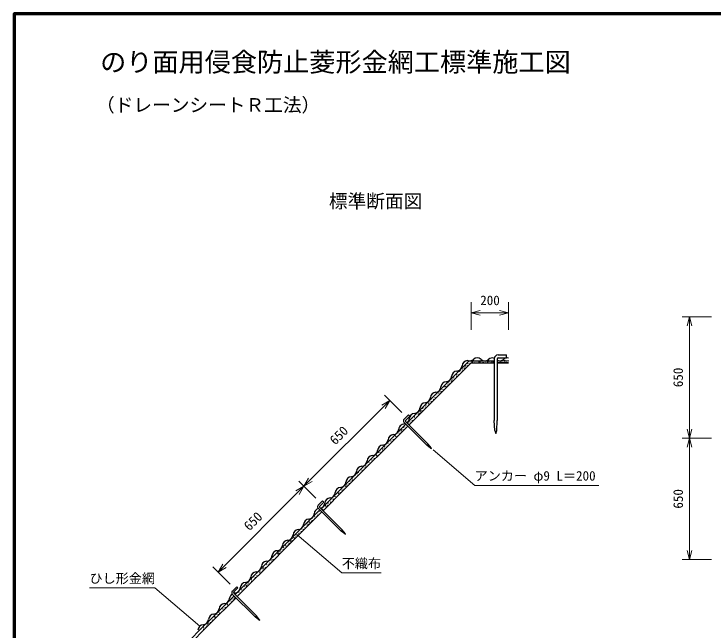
# Model space of a CAD drawing. Units: millimetres, scale not verified. Extents: x 200 to 8200, y 200 to 5824.
# Drawn here: x 200 to 3947, y 2442 to 5740 of the extents above; entities that cross this region are included whole.
import ezdxf
from ezdxf.enums import TextEntityAlignment as Align

# ---------------------------------------------------------------- set-up
doc = ezdxf.new("R2010")
doc.units = ezdxf.units.MM
doc.header["$LTSCALE"] = 20
for name, color, linetype, lineweight in [('C-STR', 7, 'Continuous', 25), ('C-STR-DIM', 1, 'Continuous', 13), ('C-STR-HTXT', 1, 'Continuous', 13), ('C-TTL', 2, 'Continuous', 70)]:
    doc.layers.add(name, color=color, linetype=linetype, lineweight=lineweight)
doc.layers.add('C-TTL-TXT', color=7, linetype='Continuous')
doc.styles.add('ＭＳ ゴシック', font='')
doc.styles.get('ＭＳ ゴシック').set_extended_font_data('MS Gothic')

msp = doc.modelspace()

# ---------------------------------------------------------------- linework, layer by layer
at = {"layer": 'C-STR'}
for p, q in [((2791.08, 3915.02), (2836.99, 3915.02)), ((2791.54, 3899.02), (2836.99, 3899.02)), ((2836.99, 3899.02), (2836.99, 3915.02)), ((2511.78, 3758.87), (2636.11, 3883.2)), ((2526.78, 3752.65), (2646.99, 3872.86)), ((2636.11, 3883.2), (2770.99, 3883.83)), ((2646.99, 3872.86), (2770.99, 3872.86)), ((2770.99, 3894.04), (2770.99, 3563.32)), ((2786.99, 3894.04), (2786.99, 3563.32)), ((2786.99, 3883.9), (2846.94, 3884.18)), ((2846.99, 3872.86), (2786.99, 3872.86)), ((2786.99, 3872.86), (2846.99, 3872.86)), ((2526.78, 3752.65), (2632.85, 3858.72)), ((2303.77, 3550.86), (2520.57, 3767.65)), ((2314.38, 3540.25), (2526.78, 3752.65)), ((2287.96, 3570.02), (2311.25, 3593.32)), ((2318.05, 3586.53), (2296.8, 3565.27)), ((2318.05, 3586.53), (2311.25, 3593.32)), ((2773.99, 3510.7), (2770.99, 3563.32)), ((2783.99, 3510.7), (2786.99, 3563.32)), ((1957.56, 3204.64), (2297.31, 3544.39)), ((1968.16, 3194.04), (2307.92, 3533.79)), ((2286.1, 3555.59), (2410.38, 3431.38)), ((2296.5, 3557.92), (2416.74, 3437.75)), ((2773.99, 3510.7), (2778.99, 3494.04)), ((2778.99, 3494.04), (2783.99, 3510.7)), ((2430.18, 3415.83), (2410.38, 3431.38)), ((2432.31, 3417.95), (2416.74, 3437.75)), ((2430.18, 3415.83), (2434.78, 3413.36)), ((2434.78, 3413.36), (2432.31, 3417.95)), ((1844.15, 3091.24), (1957.56, 3204.64)), ((1854.76, 3080.63), (1968.16, 3194.04)), ((1828.34, 3110.4), (1851.63, 3133.7)), ((1858.43, 3126.91), (1837.18, 3105.65)), ((1858.43, 3126.91), (1851.63, 3133.7)), ((1604, 2851.09), (1837.69, 3084.77)), ((1614.61, 2840.48), (1848.3, 3074.17)), ((1826.48, 3095.97), (1950.76, 2971.76)), ((1836.88, 3098.3), (1957.12, 2978.13)), ((1970.57, 2956.21), (1950.76, 2971.76)), ((1972.69, 2958.33), (1957.12, 2978.13)), ((1970.57, 2956.21), (1975.16, 2953.74)), ((1975.16, 2953.74), (1972.69, 2958.33)), ((1395.14, 2621.01), (1614.99, 2840.86)), ((1368.72, 2650.78), (1392.01, 2674.09)), ((1398.81, 2667.29), (1377.56, 2646.03)), ((1398.81, 2667.29), (1392.01, 2674.09)), ((1233.13, 2480.21), (1378.07, 2625.15)), ((1366.86, 2636.35), (1491.14, 2512.14)), ((1377.26, 2638.68), (1497.5, 2518.51)), ((1246.92, 2472.79), (1388.68, 2614.55)), ((1510.95, 2496.59), (1491.14, 2512.14)), ((1513.07, 2498.71), (1497.5, 2518.51)), ((924.91, 2172), (1236.31, 2483.4)), ((1510.95, 2496.59), (1515.54, 2494.12)), ((1515.54, 2494.12), (1513.07, 2498.71)), ((935.52, 2161.39), (1246.92, 2472.79))]:
    msp.add_line(p, q, dxfattribs=at)
at = {"layer": 'C-STR', "color": 1}
msp.add_line((1384.53, 2631.62), (1604, 2851.09), dxfattribs=at)
at = {"layer": 'C-STR'}
for centre in [(2627.71, 3863.95), (2628.48, 3870.89), (2635.95, 3867.82), (2639.9, 3876.01), (2652.32, 3876.76), (2659.5, 3879.58), (2665.01, 3875.69), (2672.18, 3880.19), (2687.31, 3879.05), (2693.18, 3877.16), (2704.51, 3879.91), (2711.27, 3875.4), (2724.08, 3878.14), (2725.47, 3875.54), (2731.04, 3881.12), (2737.03, 3876.68), (2747.61, 3878.18), (2752.8, 3875.54), (2756.89, 3880.11), (2764.36, 3876.68), (2788.3, 3878.06), (2792.54, 3884.15), (2797.47, 3875.54), (2803.04, 3881.12), (2809.03, 3876.68), (2818.65, 3883.37), (2824.8, 3875.54), (2827.93, 3885.97), (2828.89, 3880.11), (2836.36, 3876.68), (2845.98, 3883.37), (2584.23, 3825.07), (2588.95, 3833.47), (2593.77, 3830.01), (2594.11, 3823.89), (2601.48, 3832.87), (2603.55, 3844.4), (2610.76, 3842.72), (2614.08, 3851.43), (2617.62, 3858.47), (2624.83, 3856.78), (2628.05, 3857.83), (2550.28, 3791.13), (2555.01, 3799.53), (2559.83, 3796.07), (2560.17, 3789.94), (2567.54, 3798.92), (2569.61, 3810.46), (2574.33, 3818.86), (2576.82, 3808.77), (2504.1, 3748.62), (2509.75, 3754.28), (2514.58, 3750.81), (2516.63, 3748.01), (2518.7, 3759.55), (2522.28, 3753.67), (2523.42, 3767.95), (2529.95, 3759.02), (2531.27, 3773.22), (2532.58, 3765.92), (2540.84, 3778.5), (2540.84, 3770.62), (2548.21, 3779.6), (2471.09, 3711.94), (2472.51, 3717.03), (2475.81, 3720.34), (2480.36, 3722.31), (2480.63, 3716.87), (2480.97, 3710.75), (2481.67, 3715.01), (2488.34, 3719.73), (2489.93, 3727.59), (2489.93, 3719.71), (2490.41, 3731.26), (2497.3, 3728.69), (2497.63, 3729.58), (2499.37, 3740.22), (2505.03, 3745.88), (2508.92, 3745.16), (2509.26, 3739.03), (2514.91, 3744.69), (2437.15, 3678), (2441.87, 3686.4), (2446.69, 3682.93), (2447.03, 3676.81), (2454.4, 3685.79), (2456.47, 3697.32), (2461.2, 3705.72), (2463.68, 3695.64), (2390.96, 3635.48), (2403.49, 3634.88), (2405.56, 3646.41), (2410.28, 3654.81), (2416.81, 3645.88), (2418.13, 3660.08), (2419.44, 3652.78), (2427.7, 3665.37), (2427.71, 3657.48), (2435.08, 3666.46), (2359.37, 3603.9), (2367.22, 3609.17), (2368.53, 3601.87), (2376.79, 3614.45), (2376.8, 3606.57), (2384.16, 3615.55), (2386.24, 3627.08), (2395.78, 3632.02), (2396.12, 3625.9), (2325.88, 3563.54), (2333.25, 3564.64), (2335.32, 3576.17), (2340.05, 3584.57), (2344.87, 3581.11), (2345.21, 3574.98), (2352.58, 3583.96), (2354.65, 3595.5), (2361.86, 3593.81), (2365.9, 3594.97), (2284.41, 3525.26), (2289.14, 3533.66), (2293.96, 3530.2), (2294.3, 3524.07), (2295.97, 3538.98), (2300.79, 3535.51), (2301.13, 3529.39), (2310.65, 3552.6), (2311.96, 3545.3), (2316.31, 3558.26), (2320.23, 3550), (2325.88, 3555.66), (2252.83, 3493.67), (2257.55, 3502.07), (2260.04, 3491.99), (2264.08, 3493.14), (2265.4, 3507.35), (2266.71, 3500.04), (2274.97, 3512.63), (2274.97, 3504.75), (2282.34, 3513.73), (2206.64, 3451.16), (2214.49, 3456.44), (2215.79, 3449.13), (2224.05, 3461.72), (2224.06, 3453.84), (2231.43, 3462.82), (2233.5, 3474.35), (2238.22, 3482.75), (2243.05, 3479.28), (2243.39, 3473.16), (2250.75, 3482.14), (2173.14, 3410.81), (2180.52, 3411.9), (2182.59, 3423.44), (2187.31, 3431.84), (2192.13, 3428.37), (2192.47, 3422.25), (2199.84, 3431.23), (2201.91, 3442.76), (2213.16, 3442.23), (2131.68, 3372.53), (2136.4, 3380.93), (2141.22, 3377.46), (2148.93, 3380.32), (2151, 3391.85), (2155.73, 3400.25), (2158.21, 3390.17), (2162.25, 3391.32), (2163.57, 3405.53), (2164.88, 3398.22), (2173.15, 3402.92), (2100.09, 3340.94), (2104.81, 3349.34), (2111.34, 3340.41), (2112.66, 3354.61), (2113.97, 3347.31), (2122.23, 3359.9), (2122.24, 3352.01), (2129.61, 3360.99), (2141.56, 3371.34), (2061.75, 3303.7), (2071.32, 3308.98), (2071.33, 3301.1), (2078.69, 3310.08), (2080.77, 3321.61), (2085.49, 3330.01), (2090.31, 3326.55), (2090.65, 3320.43), (2098.02, 3329.41), (2029.85, 3270.7), (2034.58, 3279.1), (2039.74, 3269.51), (2043.46, 3272.53), (2044.78, 3286.73), (2047.11, 3278.49), (2054.35, 3292.01), (2054.35, 3284.13), (2060.43, 3289.5), (2063.06, 3296.4), (1983.67, 3228.19), (1988.49, 3224.73), (1996.2, 3227.58), (1998.27, 3239.12), (2002.99, 3247.52), (2009.52, 3238.58), (2010.84, 3252.79), (2012.15, 3245.49), (2020.41, 3258.07), (2020.41, 3250.19), (2027.78, 3259.17), (1946.42, 3190.95), (1954.27, 3196.22), (1955.58, 3188.92), (1963.84, 3201.5), (1963.85, 3193.62), (1969.49, 3207.16), (1973.29, 3214.13), (1976.87, 3208.26), (1978.94, 3219.79), (1988.83, 3218.6), (1909.02, 3150.97), (1918.58, 3156.25), (1918.59, 3148.37), (1925.96, 3157.35), (1928.03, 3168.88), (1932.75, 3177.28), (1937.58, 3173.81), (1937.92, 3167.69), (1945.28, 3176.67), (1952.95, 3182.02), (1879.47, 3120.32), (1884.2, 3128.72), (1890.72, 3119.79), (1892.05, 3134), (1893.35, 3126.69), (1901.61, 3139.28), (1901.62, 3131.39), (1907.69, 3136.76), (1908.99, 3140.37), (1910.32, 3143.66), (1834.34, 3078.47), (1843.5, 3076.44), (1850.7, 3088.37), (1858.08, 3089.46), (1860.15, 3101), (1864.87, 3109.4), (1869.69, 3105.93), (1870.03, 3099.81), (1877.4, 3108.79), (1799.79, 3037.46), (1807.16, 3038.55), (1809.24, 3050.08), (1813.96, 3058.48), (1818.78, 3055.02), (1819.12, 3048.9), (1822.99, 3066.04), (1826.49, 3057.88), (1828.56, 3069.41), (1829.52, 3057.11), (1832.15, 3064.01), (1840.87, 3069.54), (1760.68, 3001.53), (1765.4, 3009.93), (1771.93, 3001), (1773.25, 3015.2), (1774.56, 3007.9), (1782.82, 3020.48), (1782.83, 3012.6), (1788.9, 3017.97), (1790.22, 3032.17), (1791.53, 3024.87), (1799.8, 3029.57), (1722.34, 2964.29), (1731.91, 2969.57), (1731.91, 2961.69), (1739.28, 2970.67), (1741.35, 2982.2), (1746.08, 2990.6), (1750.9, 2987.14), (1751.24, 2981.01), (1758.61, 2989.99), (1690.44, 2931.29), (1695.17, 2939.69), (1699.99, 2936.23), (1700.33, 2930.1), (1707.7, 2939.08), (1709.77, 2950.62), (1714.49, 2959.02), (1721.02, 2950.09), (1723.65, 2956.99), (1646.61, 2891.13), (1654.46, 2896.41), (1655.77, 2889.1), (1664.03, 2893.81), (1670.11, 2899.17), (1671.43, 2913.38), (1672.74, 2906.08), (1681, 2918.66), (1681, 2910.78), (1688.37, 2919.76), (1613.11, 2850.78), (1614.86, 2856.81), (1616.17, 2849.51), (1620.49, 2851.88), (1622.56, 2863.41), (1627.28, 2871.81), (1632.11, 2868.34), (1632.45, 2862.22), (1639.81, 2871.2), (1641.89, 2882.73), (1653.14, 2882.2), (1571.65, 2812.5), (1576.37, 2820.9), (1581.19, 2817.43), (1581.53, 2811.31), (1588.9, 2820.29), (1590.97, 2831.82), (1597.89, 2839.84), (1599.2, 2832.54), (1607.46, 2837.24), (1613.12, 2842.9), (1613.54, 2842.61), (1535.66, 2777.61), (1545.24, 2775.01), (1551.31, 2780.38), (1552.63, 2794.59), (1553.94, 2787.28), (1562.2, 2799.87), (1562.21, 2791.98), (1569.58, 2800.96), (1503.77, 2744.61), (1508.49, 2753.01), (1513.31, 2749.55), (1513.65, 2743.43), (1521.02, 2752.41), (1523.09, 2763.94), (1527.81, 2772.34), (1534.34, 2763.41), (1536.97, 2770.31), (1457.58, 2702.1), (1462.4, 2698.64), (1470.11, 2701.49), (1472.18, 2713.03), (1476.9, 2721.43), (1483.43, 2712.5), (1484.75, 2726.7), (1486.06, 2719.4), (1494.32, 2731.99), (1494.33, 2724.1), (1501.69, 2733.08), (1432.52, 2661.59), (1433.84, 2675.79), (1435.15, 2668.49), (1443.41, 2681.07), (1443.41, 2673.19), (1450.78, 2682.17), (1452.85, 2693.7), (1462.74, 2692.51), (1389.7, 2634.22), (1394.52, 2630.76), (1394.86, 2624.63), (1402.23, 2633.61), (1404.3, 2645.15), (1409.02, 2653.55), (1415.55, 2644.62), (1416.87, 2658.82), (1418.18, 2651.52), (1426.44, 2656.22), (1353.39, 2594.23), (1358.11, 2602.63), (1364.64, 2593.7), (1365.96, 2607.91), (1367.27, 2600.6), (1374.42, 2619.16), (1375.53, 2605.31), (1380.94, 2610.23), (1383.57, 2617.13), (1315.05, 2557), (1316.35, 2549.69), (1324.61, 2562.28), (1324.62, 2554.4), (1331.99, 2563.38), (1334.06, 2574.91), (1338.78, 2583.31), (1343.61, 2579.84), (1343.95, 2573.72), (1351.31, 2582.7), (1270.9, 2515.43), (1275.72, 2511.96), (1283.43, 2514.82), (1285.5, 2526.35), (1290.23, 2534.75), (1296.75, 2525.82), (1298.08, 2540.03), (1299.38, 2532.72), (1307.65, 2537.42), (1313.72, 2542.79), (1233.66, 2478.18), (1234.59, 2475.44), (1241.51, 2483.46), (1242.82, 2476.15), (1251.08, 2480.86), (1256.73, 2494.4), (1257.16, 2486.22), (1264.11, 2495.49), (1266.18, 2507.03), (1276.06, 2505.84), (1205.82, 2443.49), (1213.19, 2444.58), (1215.27, 2456.11), (1219.99, 2464.52), (1224.81, 2461.05), (1225.15, 2454.93), (1232.52, 2463.91), (1240.19, 2469.25)]:
    msp.add_circle(centre, 0.3, dxfattribs=at)
at = {"layer": 'C-STR', "color": 1}
for centre, start, end in [((2679.92, 3868.15), 48.88791, 131.11209), ((2759.92, 3868.15), 68.38234, 131.11209), ((2839.92, 3868.15), 74.92537, 131.11209), ((2629.1, 3854.34), 93.88791, 176.11209), ((2624.97, 3915.04), 273.88791, 280.24729), ((2639.92, 3913.99), 251.72381, 311.11209), ((2719.92, 3913.99), 228.88791, 311.11209), ((2799.92, 3913.99), 244.84068, 311.11209), ((2572.53, 3797.77), 93.88791, 176.11209), ((2568.4, 3858.47), 273.88791, 356.11209), ((2511.83, 3801.9), 273.88791, 356.11209), ((2515.96, 3741.21), 93.88791, 176.11209), ((2459.39, 3684.64), 93.88791, 176.11209), ((2455.27, 3745.33), 273.88791, 356.11209), ((2398.7, 3688.76), 273.88791, 356.11209), ((2402.82, 3628.07), 93.88791, 176.11209), ((2346.25, 3571.5), 93.88791, 176.11209), ((2342.13, 3632.19), 273.88791, 356.11209), ((2285.56, 3575.63), 306.22858, 356.11209), ((2289.69, 3514.93), 75.4977, 176.11209), ((2233.12, 3458.36), 93.88791, 176.11209), ((2228.99, 3519.06), 273.88791, 356.11209), ((2172.42, 3462.49), 273.88791, 356.11209), ((2176.55, 3401.79), 93.88791, 176.11209), ((2119.98, 3345.23), 93.88791, 176.11209), ((2115.86, 3405.92), 273.88791, 356.11209), ((2059.29, 3349.35), 273.88791, 356.11209), ((2063.41, 3288.66), 93.88791, 176.11209), ((2006.84, 3232.09), 93.88791, 176.11209), ((2002.72, 3292.78), 273.88791, 356.11209), ((1946.15, 3236.21), 273.88791, 356.11209), ((1950.27, 3175.52), 93.88791, 176.11209), ((1893.71, 3118.95), 93.88791, 176.11209), ((1889.58, 3179.65), 273.88791, 356.11209), ((1833.01, 3123.08), 286.23227, 356.11209), ((1837.14, 3062.38), 102.78549, 176.11209), ((1780.57, 3005.82), 93.88791, 176.11209), ((1776.44, 3066.51), 273.88791, 356.11209), ((1719.88, 3009.94), 273.88791, 356.11209), ((1724, 2949.25), 93.88791, 176.11209), ((1667.43, 2892.68), 93.88791, 176.11209), ((1663.31, 2953.37), 273.88791, 356.11209), ((1606.74, 2896.8), 273.88791, 356.11209), ((1610.86, 2836.11), 93.88791, 176.11209), ((1610.86, 2836.11), 93.88791, 119.01616), ((1550.17, 2840.23), 273.88791, 356.11209), ((1493.6, 2783.67), 273.88791, 356.11209), ((1554.29, 2779.54), 93.88791, 176.11209), ((1497.73, 2722.97), 93.88791, 176.11209), ((1437.03, 2727.1), 273.88791, 356.11209), ((1380.46, 2670.53), 273.88791, 356.11209), ((1441.16, 2666.4), 93.88791, 176.11209), ((1384.59, 2609.84), 123.1, 176.11209), ((1384.59, 2609.84), 93.88791, 103.34553), ((1323.9, 2613.96), 273.88791, 356.11209), ((1267.33, 2557.39), 273.88791, 356.11209), ((1328.02, 2553.27), 93.88791, 176.11209), ((1271.45, 2496.7), 93.88791, 176.11209), ((1210.76, 2500.82), 273.88791, 356.11209), ((1214.88, 2440.13), 93.88791, 176.11209)]:
    msp.add_arc(centre, 30.42, start, end, dxfattribs=at)
at = {"layer": 'C-STR'}
for centre, radius, start, end in [((2791.99, 3894.04), 21, 92.49393, 180), ((2791.99, 3894.04), 5, 95.11233, 180), ((2639.92, 3913.99), 30.42, 285.07463, 311.11209), ((2515.96, 3741.21), 30.42, 93.88791, 176.11209), ((2455.27, 3745.33), 30.42, 273.88791, 356.11209), ((2296.64, 3561.57), 12.12, 135.76262, 209.53793), ((2300.03, 3561.46), 5, 130.3409, 225.01704), ((1837.02, 3101.95), 12.12, 135.76262, 209.53793), ((1840.41, 3101.84), 5, 130.3409, 225.01704), ((1610.86, 2836.11), 30.42, 162.95421, 176.11209), ((1377.4, 2642.33), 12.12, 135.76262, 209.53793), ((1380.79, 2642.22), 5, 130.3409, 225.01704)]:
    msp.add_arc(centre, radius, start, end, dxfattribs=at)
at = {"layer": 'C-STR-DIM'}
for p, q in [((2646.99, 4048.36), (2646.99, 4197.84)), ((2846.99, 4048.36), (2846.99, 4197.84)), ((2646.99, 4140.13), (2695.29, 4153.07)), ((2646.99, 4140.13), (2846.99, 4140.13)), ((2646.99, 4140.13), (2695.29, 4127.19)), ((2846.99, 4140.13), (2798.69, 4153.07)), ((2846.99, 4140.13), (2798.69, 4127.19)), ((3934.45, 4119.33), (3775.82, 4119.33)), ((3815.82, 3469.33), (3815.82, 4119.33)), ((2275.49, 3607.42), (2183.45, 3699.46)), ((2211.73, 3671.18), (1752.11, 3211.56)), ((2211.73, 3671.18), (2168.43, 3646.18)), ((2211.73, 3671.18), (2186.73, 3627.88)), ((3934.45, 3469.33), (3775.82, 3469.33)), ((3934.45, 3469.33), (3775.82, 3469.33)), ((3815.82, 2819.33), (3815.82, 3469.33)), ((1815.87, 3147.8), (1723.83, 3239.85)), ((1815.87, 3147.8), (1723.83, 3239.85)), ((1752.11, 3211.56), (1777.11, 3254.86)), ((1752.11, 3211.56), (1795.41, 3236.56)), ((1752.11, 3211.56), (1292.49, 2751.94)), ((1752.11, 3211.56), (1708.81, 3186.56)), ((1752.11, 3211.56), (1727.11, 3168.26)), ((3934.45, 2819.33), (3775.82, 2819.33)), ((1356.25, 2688.19), (1264.21, 2780.23)), ((1292.49, 2751.94), (1317.49, 2795.24)), ((1292.49, 2751.94), (1335.79, 2776.94))]:
    msp.add_line(p, q, dxfattribs=at)
for points in [[(3828.76, 4071.03), (3815.82, 4119.33), (3802.87, 4071.03)], [(3802.87, 3517.63), (3815.82, 3469.33), (3828.76, 3517.63)], [(3828.76, 3421.03), (3815.82, 3469.33), (3802.87, 3421.03)], [(3802.87, 2867.63), (3815.82, 2819.33), (3828.76, 2867.63)]]:
    msp.add_lwpolyline(points, dxfattribs=at)
at = {"layer": 'C-STR-HTXT'}
for p, q in [((2443.79, 3406.02), (2666.25, 3216.27)), ((2665.79, 3216.67), (3330.79, 3216.67)), ((1714.66, 2952.61), (1954.78, 2747.8)), ((1954.78, 2747.8), (2164.78, 2747.8)), ((604.43, 2667.56), (954.43, 2667.56)), ((954.43, 2667.56), (1194.55, 2462.75))]:
    msp.add_line(p, q, dxfattribs=at)
at = {"layer": 'C-TTL'}
msp.add_lwpolyline([(200, 200), (8200, 200), (8200, 5740), (200, 5740)], close=True, dxfattribs=at)

# ---------------------------------------------------------------- texts
at = {"layer": 'C-STR-DIM', "color": 7, "style": 'ＭＳ ゴシック'}
msp.add_text('200', height=51.32, dxfattribs=at).set_placement((2695.58, 4165.92), align=Align.BOTTOM_LEFT)
for rotation, p in [(90, (3795.82, 3794.33)), (45, (1967.78, 3455.51)), (90, (3795.82, 3144.33)), (45, (1508.16, 2995.89))]:
    msp.add_text('650', height=51.32, rotation=rotation, dxfattribs=at).set_placement(p, align=Align.BOTTOM_CENTER)
at = {"layer": 'C-STR-HTXT', "color": 7, "style": 'ＭＳ ゴシック'}
for s, p in [('アンカー φ9 L＝200', (2665.79, 3226.67)), ('不織布', (1954.78, 2757.8)), ('ひし形金網', (604.43, 2677.56))]:
    msp.add_text(s, height=51.32, dxfattribs=at).set_placement(p, align=Align.BOTTOM_LEFT)
at = {"layer": 'C-TTL-TXT', "color": 3, "style": 'ＭＳ ゴシック'}
for s, height, p in [('のり面用侵食防止菱形金網工標準施工図', 102.6, (661.05, 5400.8)), ('（ドレーンシートＲ工法）', 73.31, (639.12, 5194.29))]:
    msp.add_text(s, height=height, dxfattribs=at).set_placement(p, align=Align.BOTTOM_LEFT)
at = {"layer": 'C-TTL-TXT', "style": 'ＭＳ ゴシック'}
msp.add_text('標準断面図', height=73.31, dxfattribs=at).set_placement((1885.43, 4738.08), align=Align.MIDDLE_LEFT)

doc.saveas('drawing.dxf')
